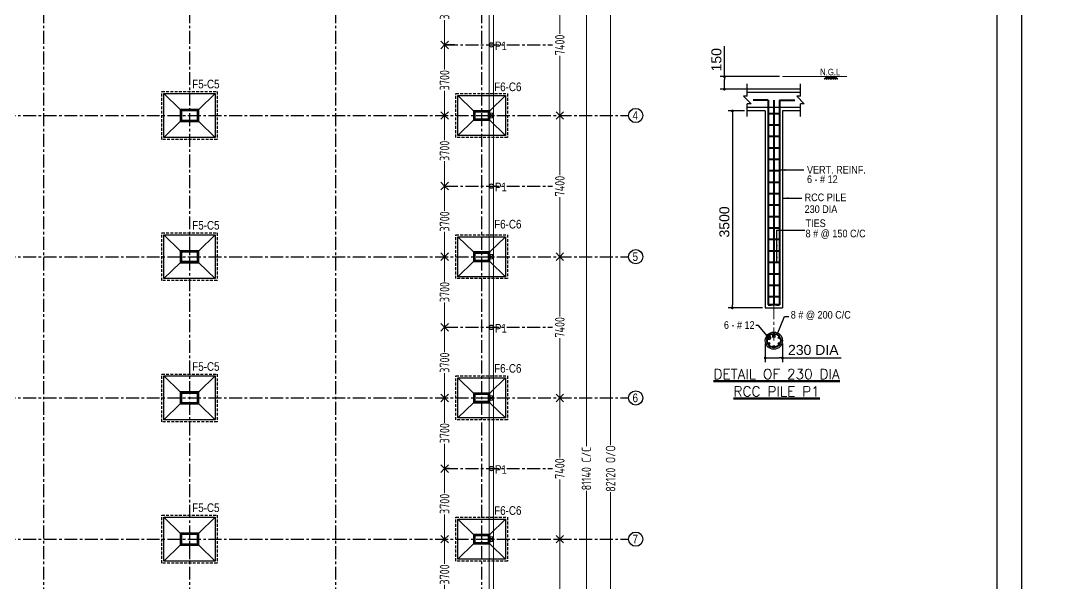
# Model space of a CAD drawing. Header units: inches. Extents: x -605 to 2991212, y -2872845 to 0.
# Drawn here: x 2317177 to 2371527, y -2077858 to -2048382 of the extents above; entities that cross this region are included whole.
import ezdxf
from ezdxf import colors
from ezdxf.entities.mleader import LeaderData, LeaderLine
from ezdxf.enums import TextEntityAlignment as Align
from ezdxf.math import Vec2, Vec3

# ---------------------------------------------------------------- set-up
doc = ezdxf.new("R2010")
doc.units = ezdxf.units.IN
doc.header["$LTSCALE"] = 600
doc.header["$MEASUREMENT"] = 0
doc.linetypes.add('CENTER', pattern=[2, 1.25, -0.25, 0.25, -0.25])
doc.linetypes.add('DASHED2', pattern=[0.375, 0.25, -0.125])
for name, color, linetype, lineweight in [('BRICK  WALL', 253, 'Continuous', 0), ('CENTER', 1, 'CENTER', 0), ('DIM', 251, 'Continuous', 0), ('L2', 2, 'Continuous', 20), ('L3', 3, 'Continuous', 25), ('L4', 4, 'Continuous', 30), ('L5', 10, 'Continuous', 40), ('PV_MASONRY', 10, 'Continuous', 0), ('PV_TEXT_ROMANS', 7, 'Continuous', 0), ('rDIMension', 1, 'Continuous', 18), ('rRCC 1', 3, 'Continuous', 25), ('rRCC 2', 40, 'Continuous', 15), ('rSHEET', 2, 'Continuous', 30), ('TEXT6', 6, 'Continuous', 50), ('TEXT7', 7, 'Continuous', 30)]:
    doc.layers.add(name, color=color, linetype=linetype, lineweight=lineweight)
doc.layers.add('SnT-CENTER2', color=8, linetype='CENTER')
doc.styles.add('DIM', font='geniso.shx', dxfattribs={"width": 0.85})
doc.styles.add('J.P', font='ARIALN.TTF')
doc.styles.add('ROMAND', font='romand.shx')
doc.styles.add('ROMANS', font='arial.ttf')
doc.styles.add('TEXT3', font='geniso.shx')
doc.dimstyles.new('DST-25$7', dxfattribs={"dimscale": 150, "dimtxt": 2.25, "dimasz": 2, "dimexe": 1.5, "dimexo": 1, "dimgap": 1, "dimtad": 1, "dimdec": 0, "dimlfac": 0.25, "dimzin": 0, "dimdsep": 46, "dimtxsty": 'ROMANS', "dimblk": 'DOT', "dimcen": 0.09, "dimdle": 1, "dimclrd": 1, "dimclre": 1, "dimclrt": 7, "dimadec": 0, "dimazin": 0, "dimtfac": 1, "dimtdec": 0, "dimtmove": 0, "dimatfit": 3, "dimfxl": 1, "dimtolj": 1, "dimtzin": 0, "dimarcsym": 0})
doc.dimstyles.new('DST-50', dxfattribs={"dimscale": 150, "dimtxt": 2.25, "dimasz": 1, "dimexe": 1.5, "dimexo": 1, "dimgap": 1, "dimtad": 1, "dimdec": 0, "dimlfac": 0.333333, "dimzin": 0, "dimdsep": 46, "dimtxsty": 'ROMANS', "dimblk": 'DOT', "dimcen": 0.09, "dimdle": 1, "dimclrd": 1, "dimclre": 1, "dimclrt": 7, "dimadec": 0, "dimazin": 0, "dimtfac": 1, "dimtdec": 0, "dimtmove": 0, "dimatfit": 3, "dimfxl": 1, "dimtolj": 1, "dimtzin": 0, "dimarcsym": 0})
doc.dimstyles.new('DST-50$7', dxfattribs={"dimscale": 150, "dimtxt": 2.25, "dimasz": 2, "dimexe": 1.5, "dimexo": 1, "dimgap": 1, "dimtad": 1, "dimdec": 0, "dimlfac": 0.333333, "dimzin": 0, "dimdsep": 46, "dimtxsty": 'ROMANS', "dimblk": 'DOT', "dimcen": 0.09, "dimdle": 1, "dimclrd": 1, "dimclre": 1, "dimclrt": 7, "dimadec": 0, "dimazin": 0, "dimtfac": 1, "dimtdec": 0, "dimtmove": 0, "dimatfit": 3, "dimfxl": 1, "dimtolj": 1, "dimtzin": 0, "dimarcsym": 0})
doc.dimstyles.new('ST-100', dxfattribs={"dimscale": 100, "dimtxt": 2.5, "dimasz": 2, "dimexe": 0.18, "dimexo": 0.0625, "dimgap": 0.2, "dimtad": 0, "dimdec": 0, "dimzin": 0, "dimdsep": 46, "dimtxsty": 'DIM', "dimblk": 'OPEN90', "dimcen": 0.09, "dimclrd": 256, "dimclrt": 7, "dimadec": 0, "dimazin": 0, "dimtfac": 1, "dimtdec": 0, "dimtofl": 0, "dimtmove": 0, "dimatfit": 3, "dimldrblk": 'OPEN90', "dimfxl": 1, "dimtolj": 1, "dimtzin": 0, "dimlwd": -1, "dimarcsym": 0})

# ---------------------------------------------------------------- blocks, each defined once
blk = doc.blocks.new('_Dot')
at = {"color": 0, "linetype": 'ByBlock', "lineweight": -2}
blk.add_line((-0.5, 0), (-1, 0), dxfattribs=at)
at = {"color": 0, "linetype": 'ByBlock', "const_width": 0.5}
blk.add_lwpolyline([(-0.25, 0, 1), (0.25, 0, 1)], format="xyb", close=True, dxfattribs=at)
blk = doc.blocks.new('*D30')
at = {"layer": 'Defpoints', "color": 0, "transparency": 16777216}
for p in [(2355274, -2053109), (2354493, -2063425), (2356219, -2063425)]:
    blk.add_point(p, dxfattribs=at)
at = {"layer": 'L5', "color": 1, "lineweight": -2, "transparency": 16777216}
for p, q in [((2355124, -2053109), (2354268, -2053109)), ((2354493, -2053259), (2354493, -2063275)), ((2356069, -2063425), (2354268, -2063425))]:
    blk.add_line(p, q, dxfattribs=at)
at = {"layer": 'L5', "color": 1, "lineweight": -2, "transparency": 16777216, "xscale": 150, "yscale": 150, "zscale": 150}
for p, rotation in [((2354493, -2053109), 90), ((2354493, -2063425), 270)]:
    blk.add_blockref('_Dot', p, dxfattribs=dict(at, rotation=rotation))
at = {"layer": 'L5', "color": 7, "transparency": 16777216, "insert": (2354074, -2058925), "char_height": 525, "attachment_point": 5, "rotation": 90, "style": 'ROMANS'}
blk.add_mtext('\\A1;3500', dxfattribs=at)
blk = doc.blocks.new('*D31')
at = {"layer": 'Defpoints', "color": 0, "transparency": 16777216}
for p in [(2356219, -2065145), (2357119, -2065145), (2357119, -2066054)]:
    blk.add_point(p, dxfattribs=at)
at = {"layer": 'L5', "color": 1, "lineweight": -2, "transparency": 16777216}
for p, q in [((2356219, -2065295), (2356219, -2066279)), ((2357119, -2065295), (2357119, -2066279)), ((2356369, -2066054), (2356969, -2066054)), ((2357119, -2066054), (2360199, -2066054))]:
    blk.add_line(p, q, dxfattribs=at)
at = {"layer": 'L5', "color": 1, "lineweight": -2, "transparency": 16777216, "xscale": 150, "yscale": 150, "zscale": 150, "rotation": 180}
blk.add_blockref('_Dot', (2356219, -2066054), dxfattribs=at)
at = {"layer": 'L5', "color": 1, "lineweight": -2, "transparency": 16777216, "xscale": 150, "yscale": 150, "zscale": 150}
blk.add_blockref('_Dot', (2357119, -2066054), dxfattribs=at)
at = {"layer": 'L5', "color": 7, "transparency": 16777216, "insert": (2358734, -2065635), "char_height": 525, "attachment_point": 5, "style": 'ROMANS'}
blk.add_mtext('\\A1;230 DIA', dxfattribs=at)
blk = doc.blocks.new('*D32')
at = {"layer": 'Defpoints', "color": 0, "transparency": 16777216}
for p in [(2357119, -2051310), (2354075, -2051969), (2357119, -2051969)]:
    blk.add_point(p, dxfattribs=at)
at = {"layer": 'L5', "color": 1, "lineweight": -2, "transparency": 16777216}
for p, q in [((2354075, -2051310), (2354075, -2049722)), ((2356969, -2051310), (2353850, -2051310)), ((2354075, -2051819), (2354075, -2051460)), ((2356969, -2051969), (2353850, -2051969))]:
    blk.add_line(p, q, dxfattribs=at)
at = {"layer": 'L5', "color": 1, "lineweight": -2, "transparency": 16777216, "xscale": 150, "yscale": 150, "zscale": 150}
for p, rotation in [((2354075, -2051310), 90), ((2354075, -2051969), 270)]:
    blk.add_blockref('_Dot', p, dxfattribs=dict(at, rotation=rotation))
at = {"layer": 'L5', "color": 7, "transparency": 16777216, "insert": (2353657, -2050426), "char_height": 525, "attachment_point": 5, "rotation": 90, "style": 'ROMANS'}
blk.add_mtext('\\A1;150', dxfattribs=at)
blk = doc.blocks.new('_Open90')
at = {"color": 0, "linetype": 'ByBlock', "lineweight": -2}
for p, q in [((0, 0), (-1, 0)), ((-0.5, 0.5), (0, 0)), ((0, 0), (-0.5, -0.5))]:
    blk.add_line(p, q, dxfattribs=at)
blk = doc.blocks.new('*D592')
at = {"layer": 'Defpoints', "color": 0, "linetype": 'ByBlock'}
for p in [(2345444, -2045947), (2345444, -2053347), (2345444, -2053347)]:
    blk.add_point(p, dxfattribs=at)
at = {"layer": 'rDIMension', "color": 0, "linetype": 'ByBlock', "lineweight": -2}
for p, q in [((2345444, -2045947), (2345444, -2045947)), ((2345444, -2053347), (2345444, -2053347))]:
    blk.add_line(p, q, dxfattribs=at)
at = {"layer": 'rDIMension'}
for p, q in [((2345444, -2046347), (2345444, -2049074)), ((2345444, -2052947), (2345444, -2050220))]:
    blk.add_line(p, q, dxfattribs=at)
at = {"layer": 'rDIMension', "linetype": 'ByBlock', "xscale": 400, "yscale": 400, "zscale": 400}
for p, rotation in [((2345444, -2045947), 90), ((2345444, -2053347), 270)]:
    blk.add_blockref('_Open90', p, dxfattribs=dict(at, rotation=rotation))
at = {"layer": 'rDIMension', "color": 7, "linetype": 'ByBlock', "insert": (2345444, -2049647), "char_height": 500, "attachment_point": 5, "rotation": 90, "style": 'DIM'}
blk.add_mtext('\\A1;7400', dxfattribs=at)
blk = doc.blocks.new('*D593')
at = {"layer": 'Defpoints', "color": 0, "linetype": 'ByBlock'}
for p in [(2345444, -2053347), (2345444, -2060747), (2345444, -2060747)]:
    blk.add_point(p, dxfattribs=at)
at = {"layer": 'rDIMension', "color": 0, "linetype": 'ByBlock', "lineweight": -2}
for p, q in [((2345444, -2053347), (2345444, -2053347)), ((2345444, -2060747), (2345444, -2060747))]:
    blk.add_line(p, q, dxfattribs=at)
at = {"layer": 'rDIMension'}
for p, q in [((2345444, -2053747), (2345444, -2056474)), ((2345444, -2060347), (2345444, -2057620))]:
    blk.add_line(p, q, dxfattribs=at)
at = {"layer": 'rDIMension', "linetype": 'ByBlock', "xscale": 400, "yscale": 400, "zscale": 400}
for p, rotation in [((2345444, -2053347), 90), ((2345444, -2060747), 270)]:
    blk.add_blockref('_Open90', p, dxfattribs=dict(at, rotation=rotation))
at = {"layer": 'rDIMension', "color": 7, "linetype": 'ByBlock', "insert": (2345444, -2057047), "char_height": 500, "attachment_point": 5, "rotation": 90, "style": 'DIM'}
blk.add_mtext('\\A1;7400', dxfattribs=at)
blk = doc.blocks.new('*D594')
at = {"layer": 'Defpoints', "color": 0, "linetype": 'ByBlock'}
for p in [(2345444, -2060747), (2345444, -2068147), (2345444, -2068147)]:
    blk.add_point(p, dxfattribs=at)
at = {"layer": 'rDIMension', "color": 0, "linetype": 'ByBlock', "lineweight": -2}
for p, q in [((2345444, -2060747), (2345444, -2060747)), ((2345444, -2068147), (2345444, -2068147))]:
    blk.add_line(p, q, dxfattribs=at)
at = {"layer": 'rDIMension'}
for p, q in [((2345444, -2061147), (2345444, -2063874)), ((2345444, -2067747), (2345444, -2065020))]:
    blk.add_line(p, q, dxfattribs=at)
at = {"layer": 'rDIMension', "linetype": 'ByBlock', "xscale": 400, "yscale": 400, "zscale": 400}
for p, rotation in [((2345444, -2060747), 90), ((2345444, -2068147), 270)]:
    blk.add_blockref('_Open90', p, dxfattribs=dict(at, rotation=rotation))
at = {"layer": 'rDIMension', "color": 7, "linetype": 'ByBlock', "insert": (2345444, -2064447), "char_height": 500, "attachment_point": 5, "rotation": 90, "style": 'DIM'}
blk.add_mtext('\\A1;7400', dxfattribs=at)
blk = doc.blocks.new('*D595')
at = {"layer": 'Defpoints', "color": 0, "linetype": 'ByBlock'}
for p in [(2345444, -2068147), (2345113, -2075547), (2345444, -2075547)]:
    blk.add_point(p, dxfattribs=at)
at = {"layer": 'rDIMension', "color": 0, "linetype": 'ByBlock', "lineweight": -2}
for p, q in [((2345444, -2068147), (2345444, -2068147)), ((2345113, -2075547), (2345444, -2075547))]:
    blk.add_line(p, q, dxfattribs=at)
at = {"layer": 'rDIMension'}
for p, q in [((2345444, -2068547), (2345444, -2071274)), ((2345444, -2075147), (2345444, -2072420))]:
    blk.add_line(p, q, dxfattribs=at)
at = {"layer": 'rDIMension', "linetype": 'ByBlock', "xscale": 400, "yscale": 400, "zscale": 400}
for p, rotation in [((2345444, -2068147), 90), ((2345444, -2075547), 270)]:
    blk.add_blockref('_Open90', p, dxfattribs=dict(at, rotation=rotation))
at = {"layer": 'rDIMension', "color": 7, "linetype": 'ByBlock', "insert": (2345444, -2071847), "char_height": 500, "attachment_point": 5, "rotation": 90, "style": 'DIM'}
blk.add_mtext('\\A1;7400', dxfattribs=at)
blk = doc.blocks.new('*D596')
at = {"layer": 'Defpoints', "color": 0, "linetype": 'ByBlock'}
for p in [(2345113, -2075547), (2345444, -2082947), (2345444, -2082947)]:
    blk.add_point(p, dxfattribs=at)
at = {"layer": 'rDIMension', "color": 0, "linetype": 'ByBlock', "lineweight": -2}
for p, q in [((2345113, -2075547), (2345444, -2075547)), ((2345444, -2082947), (2345444, -2082947))]:
    blk.add_line(p, q, dxfattribs=at)
at = {"layer": 'rDIMension'}
for p, q in [((2345444, -2075947), (2345444, -2078674)), ((2345444, -2082547), (2345444, -2079820))]:
    blk.add_line(p, q, dxfattribs=at)
at = {"layer": 'rDIMension', "linetype": 'ByBlock', "xscale": 400, "yscale": 400, "zscale": 400}
for p, rotation in [((2345444, -2075547), 90), ((2345444, -2082947), 270)]:
    blk.add_blockref('_Open90', p, dxfattribs=dict(at, rotation=rotation))
at = {"layer": 'rDIMension', "color": 7, "linetype": 'ByBlock', "insert": (2345444, -2079247), "char_height": 500, "attachment_point": 5, "rotation": 90, "style": 'DIM'}
blk.add_mtext('\\A1;7400', dxfattribs=at)
blk = doc.blocks.new('*D620')
at = {"layer": 'Defpoints', "color": 0, "linetype": 'ByBlock'}
for p in [(2339402, -2075547), (2339402, -2075547), (2339575, -2079247)]:
    blk.add_point(p, dxfattribs=at)
at = {"layer": 'rDIMension', "color": 0, "linetype": 'ByBlock', "lineweight": -2}
for p, q in [((2339402, -2075547), (2339402, -2075547)), ((2339575, -2079247), (2339402, -2079247))]:
    blk.add_line(p, q, dxfattribs=at)
at = {"layer": 'rDIMension'}
for p, q in [((2339402, -2075947), (2339402, -2076845)), ((2339402, -2078847), (2339402, -2077948))]:
    blk.add_line(p, q, dxfattribs=at)
at = {"layer": 'rDIMension', "linetype": 'ByBlock', "xscale": 400, "yscale": 400, "zscale": 400}
for p, rotation in [((2339402, -2075547), 90), ((2339402, -2079247), 270)]:
    blk.add_blockref('_Open90', p, dxfattribs=dict(at, rotation=rotation))
at = {"layer": 'rDIMension', "color": 7, "linetype": 'ByBlock', "insert": (2339402, -2077397), "char_height": 500, "attachment_point": 5, "rotation": 90, "style": 'DIM'}
blk.add_mtext('\\A1;3700', dxfattribs=at)
blk = doc.blocks.new('*D621')
at = {"layer": 'Defpoints', "color": 0, "linetype": 'ByBlock'}
for p in [(2339402, -2071847), (2339647, -2071847), (2339402, -2075547)]:
    blk.add_point(p, dxfattribs=at)
at = {"layer": 'rDIMension', "color": 0, "linetype": 'ByBlock', "lineweight": -2}
for p, q in [((2339647, -2071847), (2339402, -2071847)), ((2339402, -2075547), (2339402, -2075547))]:
    blk.add_line(p, q, dxfattribs=at)
at = {"layer": 'rDIMension'}
for p, q in [((2339402, -2072247), (2339402, -2073145)), ((2339402, -2075147), (2339402, -2074248))]:
    blk.add_line(p, q, dxfattribs=at)
at = {"layer": 'rDIMension', "linetype": 'ByBlock', "xscale": 400, "yscale": 400, "zscale": 400}
for p, rotation in [((2339402, -2071847), 90), ((2339402, -2075547), 270)]:
    blk.add_blockref('_Open90', p, dxfattribs=dict(at, rotation=rotation))
at = {"layer": 'rDIMension', "color": 7, "linetype": 'ByBlock', "insert": (2339402, -2073697), "char_height": 500, "attachment_point": 5, "rotation": 90, "style": 'DIM'}
blk.add_mtext('\\A1;3700', dxfattribs=at)
blk = doc.blocks.new('*D622')
at = {"layer": 'Defpoints', "color": 0, "linetype": 'ByBlock'}
for p in [(2339287, -2068147), (2339402, -2068147), (2339647, -2071847)]:
    blk.add_point(p, dxfattribs=at)
at = {"layer": 'rDIMension', "color": 0, "linetype": 'ByBlock', "lineweight": -2}
for p, q in [((2339287, -2068147), (2339402, -2068147)), ((2339647, -2071847), (2339402, -2071847))]:
    blk.add_line(p, q, dxfattribs=at)
at = {"layer": 'rDIMension'}
for p, q in [((2339402, -2068547), (2339402, -2069445)), ((2339402, -2071447), (2339402, -2070548))]:
    blk.add_line(p, q, dxfattribs=at)
at = {"layer": 'rDIMension', "linetype": 'ByBlock', "xscale": 400, "yscale": 400, "zscale": 400}
for p, rotation in [((2339402, -2068147), 90), ((2339402, -2071847), 270)]:
    blk.add_blockref('_Open90', p, dxfattribs=dict(at, rotation=rotation))
at = {"layer": 'rDIMension', "color": 7, "linetype": 'ByBlock', "insert": (2339402, -2069997), "char_height": 500, "attachment_point": 5, "rotation": 90, "style": 'DIM'}
blk.add_mtext('\\A1;3700', dxfattribs=at)
blk = doc.blocks.new('*D623')
at = {"layer": 'Defpoints', "color": 0, "linetype": 'ByBlock'}
for p in [(2339402, -2064447), (2339420, -2064447), (2339287, -2068147)]:
    blk.add_point(p, dxfattribs=at)
at = {"layer": 'rDIMension', "color": 0, "linetype": 'ByBlock', "lineweight": -2}
for p, q in [((2339420, -2064447), (2339402, -2064447)), ((2339287, -2068147), (2339402, -2068147))]:
    blk.add_line(p, q, dxfattribs=at)
at = {"layer": 'rDIMension'}
for p, q in [((2339402, -2064847), (2339402, -2065745)), ((2339402, -2067747), (2339402, -2066848))]:
    blk.add_line(p, q, dxfattribs=at)
at = {"layer": 'rDIMension', "linetype": 'ByBlock', "xscale": 400, "yscale": 400, "zscale": 400}
for p, rotation in [((2339402, -2064447), 90), ((2339402, -2068147), 270)]:
    blk.add_blockref('_Open90', p, dxfattribs=dict(at, rotation=rotation))
at = {"layer": 'rDIMension', "color": 7, "linetype": 'ByBlock', "insert": (2339402, -2066297), "char_height": 500, "attachment_point": 5, "rotation": 90, "style": 'DIM'}
blk.add_mtext('\\A1;3700', dxfattribs=at)
blk = doc.blocks.new('*D624')
at = {"layer": 'Defpoints', "color": 0, "linetype": 'ByBlock'}
for p in [(2339402, -2060747), (2339402, -2060747), (2339420, -2064447)]:
    blk.add_point(p, dxfattribs=at)
at = {"layer": 'rDIMension', "color": 0, "linetype": 'ByBlock', "lineweight": -2}
for p, q in [((2339402, -2060747), (2339402, -2060747)), ((2339420, -2064447), (2339402, -2064447))]:
    blk.add_line(p, q, dxfattribs=at)
at = {"layer": 'rDIMension'}
for p, q in [((2339402, -2061147), (2339402, -2062045)), ((2339402, -2064047), (2339402, -2063148))]:
    blk.add_line(p, q, dxfattribs=at)
at = {"layer": 'rDIMension', "linetype": 'ByBlock', "xscale": 400, "yscale": 400, "zscale": 400}
for p, rotation in [((2339402, -2060747), 90), ((2339402, -2064447), 270)]:
    blk.add_blockref('_Open90', p, dxfattribs=dict(at, rotation=rotation))
at = {"layer": 'rDIMension', "color": 7, "linetype": 'ByBlock', "insert": (2339402, -2062597), "char_height": 500, "attachment_point": 5, "rotation": 90, "style": 'DIM'}
blk.add_mtext('\\A1;3700', dxfattribs=at)
blk = doc.blocks.new('*D625')
at = {"layer": 'Defpoints', "color": 0, "linetype": 'ByBlock'}
for p in [(2339402, -2057047), (2339402, -2057047), (2339402, -2060747)]:
    blk.add_point(p, dxfattribs=at)
at = {"layer": 'rDIMension', "color": 0, "linetype": 'ByBlock', "lineweight": -2}
for p, q in [((2339402, -2057047), (2339402, -2057047)), ((2339402, -2060747), (2339402, -2060747))]:
    blk.add_line(p, q, dxfattribs=at)
at = {"layer": 'rDIMension'}
for p, q in [((2339402, -2057447), (2339402, -2058345)), ((2339402, -2060347), (2339402, -2059448))]:
    blk.add_line(p, q, dxfattribs=at)
at = {"layer": 'rDIMension', "linetype": 'ByBlock', "xscale": 400, "yscale": 400, "zscale": 400}
for p, rotation in [((2339402, -2057047), 90), ((2339402, -2060747), 270)]:
    blk.add_blockref('_Open90', p, dxfattribs=dict(at, rotation=rotation))
at = {"layer": 'rDIMension', "color": 7, "linetype": 'ByBlock', "insert": (2339402, -2058897), "char_height": 500, "attachment_point": 5, "rotation": 90, "style": 'DIM'}
blk.add_mtext('\\A1;3700', dxfattribs=at)
blk = doc.blocks.new('*D626')
at = {"layer": 'Defpoints', "color": 0, "linetype": 'ByBlock'}
for p in [(2339402, -2053347), (2339402, -2053347), (2339402, -2057047)]:
    blk.add_point(p, dxfattribs=at)
at = {"layer": 'rDIMension', "color": 0, "linetype": 'ByBlock', "lineweight": -2}
for p, q in [((2339402, -2053347), (2339402, -2053347)), ((2339402, -2057047), (2339402, -2057047))]:
    blk.add_line(p, q, dxfattribs=at)
at = {"layer": 'rDIMension'}
for p, q in [((2339402, -2053747), (2339402, -2054645)), ((2339402, -2056647), (2339402, -2055748))]:
    blk.add_line(p, q, dxfattribs=at)
at = {"layer": 'rDIMension', "linetype": 'ByBlock', "xscale": 400, "yscale": 400, "zscale": 400}
for p, rotation in [((2339402, -2053347), 90), ((2339402, -2057047), 270)]:
    blk.add_blockref('_Open90', p, dxfattribs=dict(at, rotation=rotation))
at = {"layer": 'rDIMension', "color": 7, "linetype": 'ByBlock', "insert": (2339402, -2055197), "char_height": 500, "attachment_point": 5, "rotation": 90, "style": 'DIM'}
blk.add_mtext('\\A1;3700', dxfattribs=at)
blk = doc.blocks.new('*D627')
at = {"layer": 'Defpoints', "color": 0, "linetype": 'ByBlock'}
for p in [(2339402, -2049647), (2339922, -2049647), (2339402, -2053347)]:
    blk.add_point(p, dxfattribs=at)
at = {"layer": 'rDIMension', "color": 0, "linetype": 'ByBlock', "lineweight": -2}
for p, q in [((2339922, -2049647), (2339402, -2049647)), ((2339402, -2053347), (2339402, -2053347))]:
    blk.add_line(p, q, dxfattribs=at)
at = {"layer": 'rDIMension'}
for p, q in [((2339402, -2050047), (2339402, -2050945)), ((2339402, -2052947), (2339402, -2052048))]:
    blk.add_line(p, q, dxfattribs=at)
at = {"layer": 'rDIMension', "linetype": 'ByBlock', "xscale": 400, "yscale": 400, "zscale": 400}
for p, rotation in [((2339402, -2049647), 90), ((2339402, -2053347), 270)]:
    blk.add_blockref('_Open90', p, dxfattribs=dict(at, rotation=rotation))
at = {"layer": 'rDIMension', "color": 7, "linetype": 'ByBlock', "insert": (2339402, -2051497), "char_height": 500, "attachment_point": 5, "rotation": 90, "style": 'DIM'}
blk.add_mtext('\\A1;3700', dxfattribs=at)
blk = doc.blocks.new('*D628')
at = {"layer": 'Defpoints', "color": 0, "linetype": 'ByBlock'}
for p in [(2339402, -2045947), (2339402, -2045947), (2339922, -2049647)]:
    blk.add_point(p, dxfattribs=at)
at = {"layer": 'rDIMension', "color": 0, "linetype": 'ByBlock', "lineweight": -2}
for p, q in [((2339402, -2045947), (2339402, -2045947)), ((2339922, -2049647), (2339402, -2049647))]:
    blk.add_line(p, q, dxfattribs=at)
at = {"layer": 'rDIMension'}
for p, q in [((2339402, -2046347), (2339402, -2047245)), ((2339402, -2049247), (2339402, -2048348))]:
    blk.add_line(p, q, dxfattribs=at)
at = {"layer": 'rDIMension', "linetype": 'ByBlock', "xscale": 400, "yscale": 400, "zscale": 400}
for p, rotation in [((2339402, -2045947), 90), ((2339402, -2049647), 270)]:
    blk.add_blockref('_Open90', p, dxfattribs=dict(at, rotation=rotation))
at = {"layer": 'rDIMension', "color": 7, "linetype": 'ByBlock', "insert": (2339402, -2047797), "char_height": 500, "attachment_point": 5, "rotation": 90, "style": 'DIM'}
blk.add_mtext('\\A1;3700', dxfattribs=at)
blk = doc.blocks.new('*D663')
at = {"layer": 'Defpoints', "color": 0, "linetype": 'ByBlock'}
for p in [(2345746, -2031277), (2345746, -2112417), (2346836, -2112417)]:
    blk.add_point(p, dxfattribs=at)
at = {"layer": 'rDIMension', "color": 0, "linetype": 'ByBlock', "lineweight": -2}
for p, q in [((2345746, -2031277), (2346836, -2031277)), ((2345746, -2112417), (2346836, -2112417))]:
    blk.add_line(p, q, dxfattribs=at)
at = {"layer": 'rDIMension'}
for p, q in [((2346836, -2031677), (2346836, -2070680)), ((2346836, -2112017), (2346836, -2073015))]:
    blk.add_line(p, q, dxfattribs=at)
at = {"layer": 'rDIMension', "linetype": 'ByBlock', "xscale": 400, "yscale": 400, "zscale": 400}
for p, rotation in [((2346836, -2031277), 90), ((2346836, -2112417), 270)]:
    blk.add_blockref('_Open90', p, dxfattribs=dict(at, rotation=rotation))
at = {"layer": 'rDIMension', "color": 7, "linetype": 'ByBlock', "insert": (2346836, -2071847), "char_height": 500, "attachment_point": 5, "rotation": 90, "style": 'DIM'}
blk.add_mtext('\\A1;81140 C/C', dxfattribs=at)
blk = doc.blocks.new('*D664')
at = {"layer": 'Defpoints', "color": 0, "linetype": 'ByBlock'}
for p in [(2341864, -2030787), (2348105, -2030787), (2341975, -2112907)]:
    blk.add_point(p, dxfattribs=at)
at = {"layer": 'rDIMension', "color": 0, "linetype": 'ByBlock', "lineweight": -2}
for p, q in [((2341864, -2030787), (2348105, -2030787)), ((2341975, -2112907), (2348105, -2112907))]:
    blk.add_line(p, q, dxfattribs=at)
at = {"layer": 'rDIMension'}
for p, q in [((2348105, -2031187), (2348105, -2070616)), ((2348105, -2112507), (2348105, -2073078))]:
    blk.add_line(p, q, dxfattribs=at)
at = {"layer": 'rDIMension', "linetype": 'ByBlock', "xscale": 400, "yscale": 400, "zscale": 400}
for p, rotation in [((2348105, -2030787), 90), ((2348105, -2112907), 270)]:
    blk.add_blockref('_Open90', p, dxfattribs=dict(at, rotation=rotation))
at = {"layer": 'rDIMension', "color": 7, "linetype": 'ByBlock', "insert": (2348105, -2071847), "char_height": 500, "attachment_point": 5, "rotation": 90, "style": 'DIM'}
blk.add_mtext('\\A1;82120 O/O', dxfattribs=at)
blk = doc.blocks.new('_DotBlank')
at = {"color": 0, "linetype": 'ByBlock', "lineweight": -2}
blk.add_line((-0.5, 0), (-1, 0), dxfattribs=at)
blk.add_circle((0, 0), 0.5, dxfattribs=at)

msp = doc.modelspace()

# ---------------------------------------------------------------- hatches: boundary and pattern name
at = {"layer": 'L4'}
h = msp.add_hatch(color=256, dxfattribs=at)
h.dxf.hatch_style = 1
h.paths.add_polyline_path([(2356350.9, -2064990.3, 1), (2356451.3, -2064990.3, 1)])
h = msp.add_hatch(color=256, dxfattribs=at)
h.dxf.hatch_style = 1
h.paths.add_polyline_path([(2356451.3, -2065300.1, 1), (2356350.9, -2065300.1, 1)])
h = msp.add_hatch(color=256, dxfattribs=at)
h.dxf.hatch_style = 1
h.paths.add_polyline_path([(2356619.2, -2064835.4, 1), (2356719.6, -2064835.4, 1)])
h = msp.add_hatch(color=256, dxfattribs=at)
h.dxf.hatch_style = 1
h.paths.add_polyline_path([(2356887.5, -2064990.3, 1), (2356987.9, -2064990.3, 1)])
h = msp.add_hatch(color=256, dxfattribs=at)
h.dxf.hatch_style = 1
h.paths.add_polyline_path([(2356987.9, -2065300.1, 1), (2356887.5, -2065300.1, 1)])
h = msp.add_hatch(color=256, dxfattribs=at)
h.dxf.hatch_style = 1
h.paths.add_polyline_path([(2356719.6, -2065455, 1), (2356619.2, -2065455, 1)])

# ---------------------------------------------------------------- linework, layer by layer
at = {"color": 7, "linetype": 'DASHED2'}
for points in [[(2324574.8, -2052096.9), (2327474.8, -2052096.9), (2327474.8, -2054596.9), (2324574.8, -2054596.9)], [(2342694.8, -2052196.9), (2342694.8, -2054496.9), (2339994.8, -2054496.9), (2339994.8, -2052196.9)], [(2324574.8, -2059496.9), (2327474.8, -2059496.9), (2327474.8, -2061996.9), (2324574.8, -2061996.9)], [(2342694.8, -2059596.9), (2342694.8, -2061896.9), (2339994.8, -2061896.9), (2339994.8, -2059596.9)], [(2324574.8, -2066896.9), (2327474.8, -2066896.9), (2327474.8, -2069396.9), (2324574.8, -2069396.9)], [(2342694.8, -2066996.9), (2342694.8, -2069296.9), (2339994.8, -2069296.9), (2339994.8, -2066996.9)], [(2324574.8, -2074296.9), (2327474.8, -2074296.9), (2327474.8, -2076796.9), (2324574.8, -2076796.9)], [(2342694.8, -2074396.9), (2342694.8, -2076696.9), (2339994.8, -2076696.9), (2339994.8, -2074396.9)]]:
    msp.add_lwpolyline(points, close=True, dxfattribs=at)
at = {"color": 1, "linetype": 'ByBlock'}
for points in [[(2324674.8, -2052196.9), (2327374.8, -2052196.9), (2327374.8, -2054496.9), (2324674.8, -2054496.9)], [(2342594.8, -2052296.9), (2342594.8, -2054396.9), (2340094.8, -2054396.9), (2340094.8, -2052296.9)], [(2326514.8, -2053659.4), (2326514.8, -2053034.4), (2325534.8, -2053034.4), (2325534.8, -2053659.4)], [(2341779.8, -2053596.9), (2341779.8, -2053096.9), (2340909.8, -2053096.9), (2340909.8, -2053596.9)], [(2324674.8, -2059596.9), (2327374.8, -2059596.9), (2327374.8, -2061896.9), (2324674.8, -2061896.9)], [(2342594.8, -2059696.9), (2342594.8, -2061796.9), (2340094.8, -2061796.9), (2340094.8, -2059696.9)], [(2326514.8, -2061059.4), (2326514.8, -2060434.4), (2325534.8, -2060434.4), (2325534.8, -2061059.4)], [(2341779.8, -2060996.9), (2341779.8, -2060496.9), (2340909.8, -2060496.9), (2340909.8, -2060996.9)], [(2324674.8, -2066996.9), (2327374.8, -2066996.9), (2327374.8, -2069296.9), (2324674.8, -2069296.9)], [(2342594.8, -2067096.9), (2342594.8, -2069196.9), (2340094.8, -2069196.9), (2340094.8, -2067096.9)], [(2326514.8, -2068459.4), (2326514.8, -2067834.4), (2325534.8, -2067834.4), (2325534.8, -2068459.4)], [(2341779.8, -2068396.9), (2341779.8, -2067896.9), (2340909.8, -2067896.9), (2340909.8, -2068396.9)], [(2324674.8, -2074396.9), (2327374.8, -2074396.9), (2327374.8, -2076696.9), (2324674.8, -2076696.9)], [(2342594.8, -2074496.9), (2342594.8, -2076596.9), (2340094.8, -2076596.9), (2340094.8, -2074496.9)], [(2326514.8, -2075859.4), (2326514.8, -2075234.4), (2325534.8, -2075234.4), (2325534.8, -2075859.4)], [(2341779.8, -2075796.9), (2341779.8, -2075296.9), (2340909.8, -2075296.9), (2340909.8, -2075796.9)]]:
    msp.add_lwpolyline(points, close=True, dxfattribs=at)
for points in [[(2325534.8, -2053034.4), (2324674.8, -2052196.9)], [(2326514.8, -2053034.4), (2327374.8, -2052196.9)], [(2340909.8, -2053096.9), (2340094.8, -2052296.9)], [(2341779.8, -2053096.9), (2342594.8, -2052296.9)], [(2325534.8, -2053659.4), (2324674.8, -2054496.9)], [(2326514.8, -2053659.4), (2327374.8, -2054496.9)], [(2340909.8, -2053596.9), (2340094.8, -2054396.9)], [(2341779.8, -2053596.9), (2342594.8, -2054396.9)], [(2325534.8, -2060434.4), (2324674.8, -2059596.9)], [(2326514.8, -2060434.4), (2327374.8, -2059596.9)], [(2340909.8, -2060496.9), (2340094.8, -2059696.9)], [(2341779.8, -2060496.9), (2342594.8, -2059696.9)], [(2325534.8, -2061059.4), (2324674.8, -2061896.9)], [(2326514.8, -2061059.4), (2327374.8, -2061896.9)], [(2340909.8, -2060996.9), (2340094.8, -2061796.9)], [(2341779.8, -2060996.9), (2342594.8, -2061796.9)], [(2325534.8, -2067834.4), (2324674.8, -2066996.9)], [(2326514.8, -2067834.4), (2327374.8, -2066996.9)], [(2340909.8, -2067896.9), (2340094.8, -2067096.9)], [(2341779.8, -2067896.9), (2342594.8, -2067096.9)], [(2325534.8, -2068459.4), (2324674.8, -2069296.9)], [(2326514.8, -2068459.4), (2327374.8, -2069296.9)], [(2340909.8, -2068396.9), (2340094.8, -2069196.9)], [(2341779.8, -2068396.9), (2342594.8, -2069196.9)], [(2325534.8, -2075234.4), (2324674.8, -2074396.9)], [(2326514.8, -2075234.4), (2327374.8, -2074396.9)], [(2340909.8, -2075296.9), (2340094.8, -2074496.9)], [(2341779.8, -2075296.9), (2342594.8, -2074496.9)], [(2325534.8, -2075859.4), (2324674.8, -2076696.9)], [(2326514.8, -2075859.4), (2327374.8, -2076696.9)], [(2340909.8, -2075796.9), (2340094.8, -2076596.9)], [(2341779.8, -2075796.9), (2342594.8, -2076596.9)]]:
    msp.add_lwpolyline(points, dxfattribs=at)
at = {"color": 3, "linetype": 'ByBlock'}
for points in [[(2326464.8, -2053609.4), (2326464.8, -2053084.4), (2325584.8, -2053084.4), (2325584.8, -2053609.4)], [(2341729.8, -2053546.9), (2341729.8, -2053146.9), (2340959.8, -2053146.9), (2340959.8, -2053546.9)], [(2326464.8, -2061009.4), (2326464.8, -2060484.4), (2325584.8, -2060484.4), (2325584.8, -2061009.4)], [(2341729.8, -2060946.9), (2341729.8, -2060546.9), (2340959.8, -2060546.9), (2340959.8, -2060946.9)], [(2326464.8, -2068409.4), (2326464.8, -2067884.4), (2325584.8, -2067884.4), (2325584.8, -2068409.4)], [(2341729.8, -2068346.9), (2341729.8, -2067946.9), (2340959.8, -2067946.9), (2340959.8, -2068346.9)], [(2326464.8, -2075809.4), (2326464.8, -2075284.4), (2325584.8, -2075284.4), (2325584.8, -2075809.4)], [(2341729.8, -2075746.9), (2341729.8, -2075346.9), (2340959.8, -2075346.9), (2340959.8, -2075746.9)]]:
    msp.add_lwpolyline(points, close=True, dxfattribs=at)
at = {"color": 2, "linetype": 'ByBlock'}
for points in [[(2326439.8, -2053584.4), (2326439.8, -2053109.4), (2325609.8, -2053109.4), (2325609.8, -2053584.4)], [(2341704.8, -2053521.9), (2341704.8, -2053171.9), (2340984.8, -2053171.9), (2340984.8, -2053521.9)], [(2326439.8, -2060984.4), (2326439.8, -2060509.4), (2325609.8, -2060509.4), (2325609.8, -2060984.4)], [(2341704.8, -2060921.9), (2341704.8, -2060571.9), (2340984.8, -2060571.9), (2340984.8, -2060921.9)], [(2326439.8, -2068384.4), (2326439.8, -2067909.4), (2325609.8, -2067909.4), (2325609.8, -2068384.4)], [(2341704.8, -2068321.9), (2341704.8, -2067971.9), (2340984.8, -2067971.9), (2340984.8, -2068321.9)], [(2326439.8, -2075784.4), (2326439.8, -2075309.4), (2325609.8, -2075309.4), (2325609.8, -2075784.4)], [(2341704.8, -2075721.9), (2341704.8, -2075371.9), (2340984.8, -2075371.9), (2340984.8, -2075721.9)]]:
    msp.add_lwpolyline(points, close=True, dxfattribs=at)
at = {"color": 8, "linetype": 'ByBlock'}
for centre in [(2341859.8, -2049646.9), (2341859.8, -2049646.9), (2341859.8, -2057046.9), (2341859.8, -2057046.9), (2341859.8, -2064446.9), (2341859.8, -2064446.9), (2341859.8, -2071846.9), (2341859.8, -2071846.9)]:
    msp.add_circle(centre, 115, dxfattribs=at)
at = {"color": 1, "linetype": 'ByBlock'}
for centre in [(2349423.5, -2053346.9), (2349423.5, -2060746.9), (2349423.5, -2068146.9), (2349423.5, -2075546.9)]:
    msp.add_circle(centre, 372.1, dxfattribs=at)
at = {"layer": 'BRICK  WALL', "color": 8, "linetype": 'ByBlock'}
msp.add_line((2355424.4, -2053108.6), (2355274.4, -2053108.6), dxfattribs=at)
at = {"layer": 'CENTER'}
msp.add_line((2356669.4, -2063262.6), (2356669.4, -2065145.2), dxfattribs=at)
at = {"layer": 'L2'}
msp.add_line((2360497.2, -2051309.5), (2357119.4, -2051309.5), dxfattribs=at)
at = {"layer": 'L3'}
for p, q in [((2355274.4, -2052340.9), (2355274.4, -2051683.6)), ((2358064.4, -2052340.9), (2358064.4, -2051683.6)), ((2357119.4, -2051968.6), (2355274.4, -2051968.6)), ((2358064.4, -2051968.6), (2357119.4, -2051968.6)), ((2355472, -2052736.2), (2355076.8, -2052340.9)), ((2355274.4, -2052340.9), (2355076.8, -2052340.9)), ((2355274.4, -2053393.6), (2355274.4, -2052736.2)), ((2355472, -2052736.2), (2355274.4, -2052736.2)), ((2358262, -2052736.2), (2357866.8, -2052340.9)), ((2358064.4, -2052340.9), (2357866.8, -2052340.9)), ((2358064.4, -2053393.6), (2358064.4, -2052736.2)), ((2358262, -2052736.2), (2358064.4, -2052736.2)), ((2356219.4, -2053108.6), (2355274.4, -2053108.6)), ((2356219.4, -2053108.6), (2356219.4, -2063425.5)), ((2357119.4, -2053108.6), (2357119.4, -2063425.5)), ((2358064.4, -2053108.6), (2357119.4, -2053108.6)), ((2356219.4, -2063425.5), (2357119.4, -2063425.5))]:
    msp.add_line(p, q, dxfattribs=at)
msp.add_circle((2356669.4, -2065145.2), 450, dxfattribs=at)
at = {"layer": 'L4'}
for centre in [(2356401.1, -2064990.3), (2356401.1, -2065300.1), (2356669.4, -2064835.4), (2356937.7, -2064990.3), (2356937.7, -2065300.1), (2356669.4, -2065455)]:
    msp.add_circle(centre, 50.2, dxfattribs=at)
at = {"layer": 'L5'}
for p, q in [((2359478.2, -2051309.5), (2359307.6, -2051438.5)), ((2359561.9, -2051309.5), (2359391.3, -2051438.5)), ((2359473.1, -2051309.5), (2359643.7, -2051438.5)), ((2359650.6, -2051309.5), (2359480.1, -2051438.5)), ((2359561.9, -2051309.5), (2359732.4, -2051438.5)), ((2359747.8, -2051309.5), (2359577.2, -2051438.5)), ((2359659, -2051309.5), (2359829.6, -2051438.5)), ((2359836.5, -2051309.5), (2359665.9, -2051438.5)), ((2359747.8, -2051309.5), (2359918.3, -2051438.5)), ((2359831.5, -2051309.5), (2360002, -2051438.5)), ((2356369.4, -2052535.7), (2355574.2, -2052535.7)), ((2356369.4, -2052535.7), (2356369.4, -2063262.6)), ((2356669.4, -2052535.7), (2356669.4, -2063262.6)), ((2356969.4, -2052535.7), (2356969.4, -2063262.6)), ((2356969.4, -2052535.7), (2357764.6, -2052535.7)), ((2356369.4, -2053236.2), (2356969.4, -2053236.2)), ((2356369.4, -2053836.2), (2356969.4, -2053836.2)), ((2356369.4, -2054436.2), (2356969.4, -2054436.2)), ((2356369.4, -2055036.2), (2356969.4, -2055036.2)), ((2356369.4, -2055636.2), (2356969.4, -2055636.2)), ((2356369.4, -2056236.2), (2356969.4, -2056236.2)), ((2356369.4, -2056836.2), (2356969.4, -2056836.2)), ((2356369.4, -2057436.2), (2356969.4, -2057436.2)), ((2356369.4, -2058036.2), (2356969.4, -2058036.2)), ((2356369.4, -2058636.2), (2356969.4, -2058636.2)), ((2356369.4, -2059236.2), (2356969.4, -2059236.2)), ((2356369.4, -2059836.2), (2356969.4, -2059836.2)), ((2356369.4, -2060436.2), (2356969.4, -2060436.2)), ((2356369.4, -2061036.2), (2356969.4, -2061036.2)), ((2356369.4, -2061636.2), (2356969.4, -2061636.2)), ((2356369.4, -2062236.2), (2356969.4, -2062236.2)), ((2356369.4, -2062836.2), (2356969.4, -2062836.2)), ((2356369.4, -2063252.1), (2356969.4, -2063252.1)), ((2356369.4, -2063262.6), (2356529.6, -2063262.6)), ((2356809.2, -2063262.6), (2356969.4, -2063262.6))]:
    msp.add_line(p, q, dxfattribs=at)
msp.add_lwpolyline([(2356719.6, -2064972.7), (2356719.6, -2064835.4, 1), (2356619.2, -2064835.4), (2356619.2, -2064972.7)], format="xyb", dxfattribs=at)
msp.add_circle((2356669.4, -2065145.2), 360, dxfattribs=at)
at = {"layer": 'PV_MASONRY', "color": 8}
for points in [[(2341744.8, -2031014.8), (2341744.8, -2098043.3)], [(2341974.8, -2030784.8), (2341974.8, -2098043.3)]]:
    msp.add_lwpolyline(points, dxfattribs=at)
at = {"layer": 'rRCC 1', "color": 2}
for p, q in [((2358064.4, -2052148.6), (2355274.4, -2052148.6)), ((2358064.4, -2052928.6), (2355274.4, -2052928.6))]:
    msp.add_line(p, q, dxfattribs=at)
at = {"layer": 'rRCC 2', "color": 6}
for p, q in [((2341974.8, -2053231.9), (2341744.8, -2053461.9)), ((2341974.8, -2053461.9), (2341744.8, -2053231.9)), ((2341974.8, -2060631.9), (2341744.8, -2060861.9)), ((2341974.8, -2060861.9), (2341744.8, -2060631.9)), ((2341974.8, -2068031.9), (2341744.8, -2068261.9)), ((2341974.8, -2068261.9), (2341744.8, -2068031.9)), ((2341974.8, -2075431.9), (2341744.8, -2075661.9)), ((2341974.8, -2075661.9), (2341744.8, -2075431.9))]:
    msp.add_line(p, q, dxfattribs=at)
for points in [[(2341974.8, -2053231.9), (2341744.8, -2053231.9), (2341744.8, -2053461.9), (2341974.8, -2053461.9)], [(2341974.8, -2060631.9), (2341744.8, -2060631.9), (2341744.8, -2060861.9), (2341974.8, -2060861.9)], [(2341974.8, -2068031.9), (2341744.8, -2068031.9), (2341744.8, -2068261.9), (2341974.8, -2068261.9)], [(2341974.8, -2075431.9), (2341744.8, -2075431.9), (2341744.8, -2075661.9), (2341974.8, -2075661.9)]]:
    msp.add_lwpolyline(points, close=True, dxfattribs=at)
at = {"layer": 'rSHEET'}
msp.add_lwpolyline([(2369672.5, -2156403), (2369672.5, -2019812.7), (2273093.3, -2019812.7), (2273093.3, -2156403)], close=True, dxfattribs=at)
msp.add_lwpolyline([(2368374, -2154126.5), (2368374, -2022089.2, 0.4142136), (2367398.4, -2021113.5), (2275367.4, -2021113.5, 0.4142136), (2274391.8, -2022089.2), (2274391.8, -2154126.5, 0.4142136), (2275367.4, -2155102.2), (2367398.4, -2155102.2, 0.4142136)], format="xyb", close=True, dxfattribs=at)
at = {"layer": 'SnT-CENTER2', "color": 6, "ltscale": 0.9}
for p, q in [((2318364.8, -2022992.9), (2318364.8, -2119381)), ((2326024.8, -2022992.9), (2326024.8, -2119381)), ((2333684.8, -2022992.9), (2333684.8, -2119381)), ((2341344.8, -2022992.9), (2341344.8, -2119381)), ((2282746, -2053346.9), (2349051.4, -2053346.9)), ((2282746, -2060746.9), (2349051.4, -2060746.9)), ((2282746, -2068146.9), (2349051.4, -2068146.9)), ((2282746, -2075546.9), (2349051.4, -2075546.9))]:
    msp.add_line(p, q, dxfattribs=at)
at = {"layer": 'SnT-CENTER2', "color": 8, "ltscale": 0.9}
for points in [[(2339420.3, -2049646.9), (2345068.1, -2049646.9)], [(2339420.3, -2057046.9), (2345068.1, -2057046.9)], [(2339420.3, -2064446.9), (2345068.1, -2064446.9)], [(2339420.3, -2071846.9), (2345068.1, -2071846.9)]]:
    msp.add_lwpolyline(points, dxfattribs=at)

# ---------------------------------------------------------------- texts
at = {"layer": 'PV_TEXT_ROMANS', "char_height": 450, "style": 'J.P'}
for s, insert, width, attachment_point in [('\\pxqc;P1', (2343421.8, -2049470.8), 2135.966, 3), ('\\pxqc;F5-C5', (2326419, -2051475.3), 931.892, 1), ('\\pxqc;F6-C6', (2341822.7, -2051619.9), 1786.252, 1), ('\\pxqc;4', (2348935.1, -2053119.9), 931.892, 1), ('\\pxqc;P1', (2343421.8, -2056870.8), 2135.966, 3), ('\\pxqc;F5-C5', (2326419, -2058875.3), 931.892, 1), ('\\pxqc;F6-C6', (2341822.7, -2058816.8), 1786.252, 1), ('\\pxqc;5', (2348935.1, -2060519.9), 931.892, 1), ('\\pxqc;P1', (2343421.8, -2064270.8), 2135.966, 3), ('\\pxqc;F5-C5', (2326419, -2066275.3), 931.892, 1), ('\\pxqc;F6-C6', (2341822.7, -2066372.7), 1786.252, 1), ('\\pxqc;6', (2348935.1, -2067919.9), 931.892, 1), ('\\pxqc;P1', (2343421.8, -2071670.8), 2135.966, 3), ('\\pxqc;F5-C5', (2326419, -2073675.3), 931.892, 1), ('\\pxqc;F6-C6', (2341822.7, -2073822.2), 1786.252, 1), ('\\pxqc;7', (2348935.1, -2075319.9), 931.892, 1)]:
    msp.add_mtext(s, dxfattribs=dict(at, insert=insert, width=width, attachment_point=attachment_point))
at = {"layer": 'TEXT6', "style": 'ROMAND'}
for s, p in [('%%UDETAIL OF 230 DIA', (2356813.8, -2066895.7)), ('%%URCC PILE P1', (2356813.8, -2067806.8))]:
    msp.add_text(s, height=525, dxfattribs=at).set_placement(p, align=Align.MIDDLE)
at = {"layer": 'TEXT7', "style": 'ROMANS', "width": 0.85}
for s, height, p in [('N.G.L', 337.5, (2359095.2, -2051237.2)), ('VERT. REINF.', 400, (2358403.2, -2056391.9)), ('6 - # 12', 400, (2358403.2, -2056887.7)), ('RCC PILE', 400, (2358278.5, -2057836.8)), ('230 DIA', 400, (2358278.5, -2058454.6)), ('TIES', 400, (2358330.3, -2059194)), ('8 # @ 150 C/C', 400, (2358330.3, -2059730.5)), ('8 # @ 200 C/C', 400, (2357552.4, -2063991.6)), ('6 - # 12', 400, (2354047.4, -2064527.3))]:
    msp.add_text(s, height=height, dxfattribs=at).set_placement(p)

# ---------------------------------------------------------------- dimensions: what is measured, and where the dimension line sits
at = {"layer": 'L5'}
for base, p1, p2, text, picture, middle in [((2354074.6, -2051968.6), (2357119.4, -2051309.5), (2357119.4, -2051968.6), '150', '*D32', (2354074.6, -2050426)), ((2354492.7, -2063425.5), (2355274.4, -2053108.6), (2356219.4, -2063425.5), '3500', '*D30', (2354492.7, -2058925))]:
    dim = msp.add_linear_dim(base=base, p1=p1, p2=p2, angle=90, text=text, dimstyle='DST-50', override={"dimtxt": 3.5}, dxfattribs=at)
    dim.commit()
    dim.dimension.update_dxf_attribs({"geometry": picture, "text_midpoint": middle, "dimtype": 160})
dim = msp.add_linear_dim(base=(2357119.4, -2066053.7), p1=(2356219.4, -2065145.2), p2=(2357119.4, -2065145.2), text='230 DIA', dimstyle='DST-50', override={"dimtxt": 3.5}, dxfattribs=at)
dim.commit()
dim.dimension.update_dxf_attribs({"geometry": '*D31', "text_midpoint": (2358734.2, -2065635.5)})
at = {"layer": 'rDIMension', "color": 1, "linetype": 'ByBlock'}
for base, p1, p2, text, picture, middle in [((2348105.426, -2030786.7853), (2341974.7995, -2112907.2728), (2341863.7464, -2030786.7853), '<> O/O', '*D664', (2348105.426, -2071847.0291)), ((2346835.5454, -2112417.2728), (2345745.9831, -2031276.7853), (2345745.9831, -2112417.2728), '<> C/C', '*D663', (2346835.5454, -2071847.0291))]:
    dim = msp.add_linear_dim(base=base, p1=p1, p2=p2, angle=90, text=text, dimstyle='ST-100', override={"dimtxt": 5, "dimasz": 4, "dimexe": 0, "dimexo": 0, "dimblk": 'Open90', "dimtmove": 1, "dimfxl": 1.25, "dimtfillclr": 256, "dimarcsym": 2}, dxfattribs=at)
    dim.commit()
    dim.dimension.update_dxf_attribs({"geometry": picture, "text_midpoint": middle})
at = {"layer": 'rDIMension', "color": 8, "linetype": 'ByBlock'}
for base, p1, p2, picture, middle in [((2339401.8, -2045946.9), (2339921.8, -2049646.9), (2339401.8, -2045946.9), '*D628', (2339401.8, -2047796.9)), ((2339401.8, -2049646.9), (2339401.8, -2053346.9), (2339921.8, -2049646.9), '*D627', (2339401.8, -2051496.9)), ((2339401.8, -2053346.9), (2339401.8, -2057046.9), (2339401.8, -2053346.9), '*D626', (2339401.8, -2055196.9)), ((2339401.8, -2057046.9), (2339401.8, -2060746.9), (2339401.8, -2057046.9), '*D625', (2339401.8, -2058896.9)), ((2339401.8, -2060746.9), (2339420.3, -2064446.9), (2339401.8, -2060746.9), '*D624', (2339401.8, -2062596.9)), ((2339401.8, -2064446.9), (2339287.3, -2068146.9), (2339420.3, -2064446.9), '*D623', (2339401.8, -2066296.9)), ((2339401.8, -2068146.9), (2339646.8, -2071846.9), (2339287.3, -2068146.9), '*D622', (2339401.8, -2069996.9)), ((2339401.8, -2071846.9), (2339401.8, -2075546.9), (2339646.8, -2071846.9), '*D621', (2339401.8, -2073696.9)), ((2339401.8, -2075546.9), (2339574.5, -2079246.9), (2339401.8, -2075546.9), '*D620', (2339401.8, -2077396.9))]:
    dim = msp.add_linear_dim(base=base, p1=p1, p2=p2, angle=90, dimstyle='ST-100', override={"dimtxt": 5, "dimasz": 4, "dimexe": 0, "dimexo": 0, "dimtmove": 1, "dimfxl": 1.25, "dimtfillclr": 256, "dimarcsym": 2}, dxfattribs=at)
    dim.commit()
    dim.dimension.update_dxf_attribs({"geometry": picture, "text_midpoint": middle})
at = {"layer": 'rDIMension', "color": 1, "linetype": 'ByBlock'}
for base, p1, p2, picture, middle in [((2345444.2, -2053346.9), (2345444.2, -2045946.9), (2345444.2, -2053346.9), '*D592', (2345444.2, -2049646.9)), ((2345444.2, -2060746.9), (2345444.2, -2053346.9), (2345444.2, -2060746.9), '*D593', (2345444.2, -2057046.9)), ((2345444.2, -2068146.9), (2345444.2, -2060746.9), (2345444.2, -2068146.9), '*D594', (2345444.2, -2064446.9)), ((2345444.2, -2075546.9), (2345444.2, -2068146.9), (2345112.8, -2075546.9), '*D595', (2345444.2, -2071846.9)), ((2345444.2, -2082946.9), (2345112.8, -2075546.9), (2345444.2, -2082946.9), '*D596', (2345444.2, -2079246.9))]:
    dim = msp.add_linear_dim(base=base, p1=p1, p2=p2, angle=90, dimstyle='ST-100', override={"dimtxt": 5, "dimasz": 4, "dimexe": 0, "dimexo": 0, "dimtmove": 1, "dimfxl": 1.25, "dimtfillclr": 256, "dimarcsym": 2}, dxfattribs=at)
    dim.commit()
    dim.dimension.update_dxf_attribs({"geometry": picture, "text_midpoint": middle})

# ---------------------------------------------------------------- leaders
at = {"layer": 'DIM'}
for points, dimstyle, override in [([(2356969.4, -2056202.1), (2358234.2, -2056202.1)], 'DST-50$7', {"dimgap": 1, "dimtad": 0}), ([(2357119.4, -2057681.6), (2358132.6, -2057681.6)], 'DST-25$7', {"dimgap": 1, "dimtad": 0}), ([(2356820.5, -2061036.2), (2356820.5, -2059350.8), (2358285.8, -2059350.8)], 'DST-25$7', {"dimgap": 1, "dimtad": 0}), ([(2356820.5, -2060436.2), (2356820.5, -2059350.8)], 'DST-50$7', {"dimgap": 1, "dimtad": 0}), ([(2356837.3, -2064826.8), (2357226.4, -2063885.5), (2357446.9, -2063885.5)], 'DST-50$7', {"dimasz": 1.3, "dimtad": 0}), ([(2356401.1, -2064990.3), (2355861.8, -2064351.7), (2355719.2, -2064351.7)], 'DST-25$7', {"dimasz": 1.3, "dimtad": 0, "dimldrblk": 'DotBlank'})]:
    msp.add_leader(points, dimstyle=dimstyle, override=override, dxfattribs=at)
at = {"layer": 'rRCC 2', "color": 7}
ml = msp.add_multileader_mtext('Standard', dxfattribs=at)
ml.set_content('\\A1;\\W0.85;(a)4-12# ', color=7, style='TEXT3')
ml.set_leader_properties(color=256, linetype='ByLayer', lineweight=-1)
ml.set_arrow_properties(name='DOTBLANK')
ml.build(insert=Vec2(0, 0))
ml.multileader.update_dxf_attribs({"text_top_attachment_type": 0, "text_bottom_attachment_type": 0, "dogleg_length": 7.47, "arrow_head_size": 187.5, "scale": 75})
ctx = ml.context
ctx.base_point, ctx.scale, ctx.char_height, ctx.arrow_head_size, ctx.landing_gap_size, ctx.plane_origin = Vec3(2449102.6, -2386705.8), 75, 250, 187.5, 6.75, Vec3(2444752.6, -2386753.7)
ctx.text_align_type = 2
notes = []
notes.append((ctx, [(0, (0, 0, 0), (0, 0), (1, 0), 1, [])]))
ctx.mtext.insert, ctx.mtext.alignment, ctx.mtext.flow_direction = Vec3(2450129.2, -2386574.5), 3, 5
ml = msp.add_multileader_mtext('Standard', dxfattribs=at)
ml.set_content('\\A1;\\W0.85;(a)4-12# ', color=7, style='TEXT3')
ml.set_leader_properties(color=256, linetype='ByLayer', lineweight=-1)
ml.set_arrow_properties(name='DOTBLANK')
ml.build(insert=Vec2(0, 0))
ml.multileader.update_dxf_attribs({"text_top_attachment_type": 0, "text_bottom_attachment_type": 0, "dogleg_length": 7.47, "arrow_head_size": 187.5, "scale": 75})
ctx = ml.context
ctx.base_point, ctx.scale, ctx.char_height, ctx.arrow_head_size, ctx.landing_gap_size, ctx.plane_origin = Vec3(2474235.5, -2625457.1), 75, 250, 187.5, 6.75, Vec3(2469885.5, -2625505)
ctx.text_align_type = 2
notes.append((ctx, [(0, (0, 0, 0), (0, 0), (1, 0), 1, [])]))
ctx.mtext.insert, ctx.mtext.alignment, ctx.mtext.flow_direction = Vec3(2475262.2, -2625325.8), 3, 5
for ctx, leaders in notes:
    for number, flags, end, landing, length, lines in leaders:
        leader = LeaderData()
        leader.index, (leader.has_last_leader_line, leader.has_dogleg_vector, leader.attachment_direction) = number, flags
        leader.last_leader_point, leader.dogleg_vector, leader.dogleg_length = Vec3(end), Vec3(landing), length
        for number, points, colour, breaks in lines:
            line = LeaderLine()
            line.index, line.vertices, line.color, line.breaks = number, Vec3.list(points), colors.encode_raw_color(colour), breaks
            leader.lines.append(line)
        ctx.leaders.append(leader)

doc.saveas('drawing.dxf')
